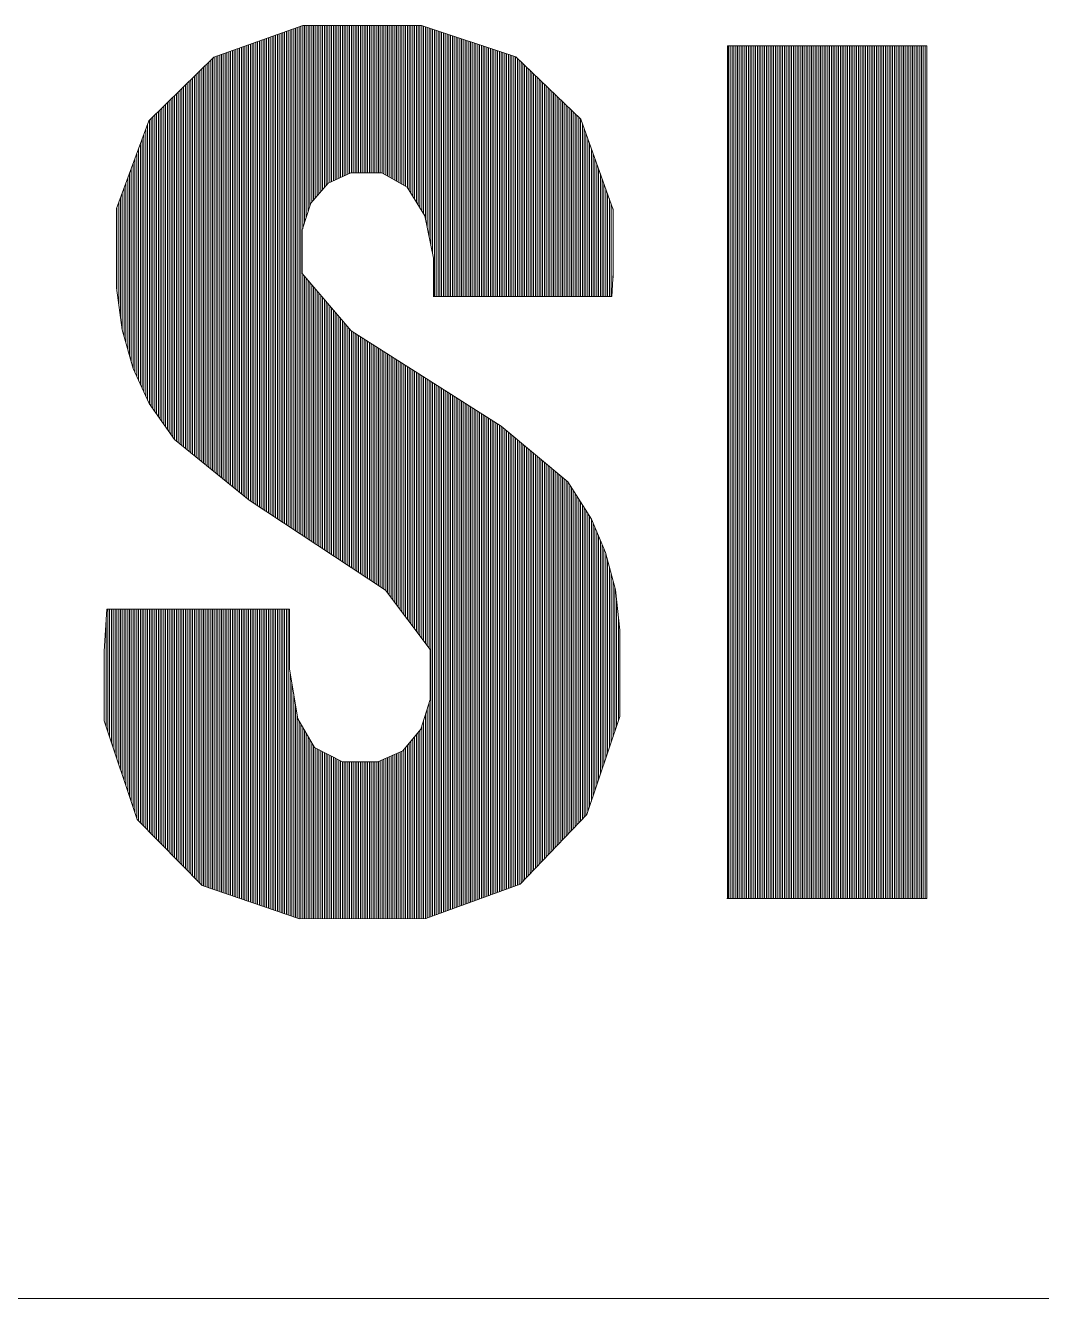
# Model space of a CAD drawing. Header units: millimetres. Extents: x 2 to 845, y 5 to 599.
# Drawn here: x 719.646 to 722.601, y 65.997 to 69.698 of the extents above; entities that cross this region are included whole.
import ezdxf

# ---------------------------------------------------------------- set-up
doc = ezdxf.new("R2010")
doc.units = ezdxf.units.MM
doc.linetypes.add('XKITLINE00', pattern=[0])
doc.layers.add('Outro tipo de objeto', color=7, linetype='Continuous', lineweight=0)

msp = doc.modelspace()

# ---------------------------------------------------------------- linework, layer by layer
at = {"layer": 'Outro tipo de objeto', "color": 7, "linetype": 'XKITLINE00', "lineweight": 0}
for p, q in [((720.4528, 69.6982), (720.1935, 69.6057)), ((720.4364, 68.2254), (720.4364, 69.6923)), ((720.4416, 68.2219), (720.4416, 69.6942)), ((720.4416, 69.6942), (720.4416, 69.6942)), ((720.4469, 68.2185), (720.4469, 69.6961)), ((720.4521, 69.1072), (720.4521, 69.6979)), ((720.7973, 69.6982), (720.4528, 69.6982)), ((720.4574, 69.1236), (720.4574, 69.6982)), ((720.4626, 69.14), (720.4626, 69.6982)), ((720.4678, 69.1563), (720.4678, 69.6982)), ((720.4678, 69.6982), (720.4678, 69.6982)), ((720.4731, 69.1727), (720.4731, 69.6982)), ((720.4783, 69.1846), (720.4783, 69.6982)), ((720.4836, 69.1907), (720.4836, 69.6982)), ((720.4888, 69.1968), (720.4888, 69.6982)), ((720.4941, 69.203), (720.4941, 69.6982)), ((720.4993, 69.2091), (720.4993, 69.6982)), ((720.4993, 69.6982), (720.4993, 69.6982)), ((720.5046, 69.2152), (720.5046, 69.6982)), ((720.5098, 69.2213), (720.5098, 69.6982)), ((720.5151, 69.2275), (720.5151, 69.6982)), ((720.5203, 69.2336), (720.5203, 69.6982)), ((720.5256, 69.2397), (720.5256, 69.6982)), ((720.5308, 69.2423), (720.5308, 69.6982)), ((720.5361, 69.2446), (720.5361, 69.6982)), ((720.5361, 69.6982), (720.5361, 69.6982)), ((720.5413, 69.2469), (720.5413, 69.6982)), ((720.5466, 69.2493), (720.5466, 69.6982)), ((720.5466, 69.6982), (720.5466, 69.6982)), ((720.5518, 69.2516), (720.5518, 69.6982)), ((720.557, 69.2539), (720.557, 69.6982)), ((720.5623, 69.2563), (720.5623, 69.6982)), ((720.5675, 69.2586), (720.5675, 69.6982)), ((720.5675, 69.6982), (720.5675, 69.6982)), ((720.5728, 69.2609), (720.5728, 69.6982)), ((720.578, 69.2632), (720.578, 69.6982)), ((720.5833, 69.2656), (720.5833, 69.6982)), ((720.5885, 69.2679), (720.5885, 69.6982)), ((720.5938, 69.2695), (720.5938, 69.6982)), ((720.5938, 69.6982), (720.5938, 69.6982)), ((720.599, 69.2695), (720.599, 69.6982)), ((720.6043, 69.2695), (720.6043, 69.6982)), ((720.6095, 69.2695), (720.6095, 69.6982)), ((720.6148, 69.2695), (720.6148, 69.6982)), ((720.62, 69.2695), (720.62, 69.6982)), ((720.6253, 69.2695), (720.6253, 69.6982)), ((720.6305, 69.2695), (720.6305, 69.6982)), ((720.6357, 69.2695), (720.6357, 69.6982)), ((720.6357, 69.6982), (720.6357, 69.6982)), ((720.641, 69.2695), (720.641, 69.6982)), ((720.6462, 69.2695), (720.6462, 69.6982)), ((720.6515, 69.2695), (720.6515, 69.6982)), ((720.6567, 69.2695), (720.6567, 69.6982)), ((720.6567, 69.6982), (720.6567, 69.6982)), ((720.662, 69.2695), (720.662, 69.6982)), ((720.6672, 69.2695), (720.6672, 69.6982)), ((720.6672, 69.6982), (720.6672, 69.6982)), ((720.6725, 69.2695), (720.6725, 69.6982)), ((720.6725, 69.6982), (720.6725, 69.6982)), ((720.6777, 69.2695), (720.6777, 69.6982)), ((720.683, 69.269), (720.683, 69.6982)), ((720.683, 69.6982), (720.683, 69.6982)), ((720.6882, 69.2661), (720.6882, 69.6982)), ((720.6935, 69.2631), (720.6935, 69.6982)), ((720.6987, 69.2602), (720.6987, 69.6982)), ((720.6987, 69.6982), (720.6987, 69.6982)), ((720.704, 69.2572), (720.704, 69.6982)), ((720.7092, 69.2543), (720.7092, 69.6982)), ((720.7145, 69.2513), (720.7145, 69.6982)), ((720.7197, 69.2484), (720.7197, 69.6982)), ((720.7249, 69.2454), (720.7249, 69.6982)), ((720.7302, 69.2425), (720.7302, 69.6982)), ((720.7354, 69.2395), (720.7354, 69.6982)), ((720.7407, 69.2365), (720.7407, 69.6982)), ((720.7459, 69.2336), (720.7459, 69.6982)), ((720.7459, 69.6982), (720.7459, 69.6982)), ((720.7512, 69.2306), (720.7512, 69.6982)), ((720.7564, 69.2276), (720.7564, 69.6982)), ((720.7617, 69.2189), (720.7617, 69.6982)), ((720.7617, 69.6982), (720.7617, 69.6982)), ((720.7669, 69.2103), (720.7669, 69.6982)), ((720.7722, 69.2017), (720.7722, 69.6982)), ((720.7774, 69.1931), (720.7774, 69.6982)), ((720.7827, 69.1844), (720.7827, 69.6982)), ((720.7879, 69.1758), (720.7879, 69.6982)), ((720.7879, 69.6982), (720.7879, 69.6982)), ((720.7932, 69.1672), (720.7932, 69.6982)), ((721.0715, 69.6073), (720.7973, 69.6982)), ((720.7984, 69.1586), (720.7984, 69.6978)), ((720.8037, 69.1499), (720.8037, 69.6961)), ((720.8089, 69.1355), (720.8089, 69.6944)), ((720.8141, 69.1102), (720.8141, 69.6926)), ((720.8194, 69.085), (720.8194, 69.6909)), ((720.3314, 68.2945), (720.3314, 69.6549)), ((720.3367, 68.291), (720.3367, 69.6568)), ((720.3419, 68.2876), (720.3419, 69.6586)), ((720.3472, 68.2841), (720.3472, 69.6605)), ((720.3472, 69.6605), (720.3472, 69.6605)), ((720.3524, 68.2807), (720.3524, 69.6624)), ((720.3577, 68.2772), (720.3577, 69.6643)), ((720.3629, 68.2738), (720.3629, 69.6661)), ((720.3682, 68.2703), (720.3682, 69.668)), ((720.3734, 68.2669), (720.3734, 69.6699)), ((720.3787, 68.2634), (720.3787, 69.6717)), ((720.3839, 68.2599), (720.3839, 69.6736)), ((720.3839, 69.6736), (720.3839, 69.6736)), ((720.3891, 68.2565), (720.3891, 69.6755)), ((720.3944, 69.6774), (720.3944, 69.6774)), ((720.3944, 68.253), (720.3944, 69.6774)), ((720.3996, 68.2496), (720.3996, 69.6792)), ((720.3996, 69.6792), (720.3996, 69.6792)), ((720.4049, 68.2461), (720.4049, 69.6811)), ((720.4101, 68.2427), (720.4101, 69.683)), ((720.4101, 69.683), (720.4101, 69.683)), ((720.4154, 68.2392), (720.4154, 69.6848)), ((720.4206, 68.2357), (720.4206, 69.6867)), ((720.4259, 69.6886), (720.4259, 69.6886)), ((720.4259, 68.2323), (720.4259, 69.6886)), ((720.4259, 69.6886), (720.4259, 69.6886)), ((720.4311, 68.2288), (720.4311, 69.6905)), ((720.8246, 69.0597), (720.8246, 69.6891)), ((720.8299, 69.0345), (720.8299, 69.6874)), ((720.8351, 68.9105), (720.8351, 69.6857)), ((720.8404, 68.9105), (720.8404, 69.6839)), ((720.8404, 69.6839), (720.8404, 69.6839)), ((720.8456, 68.9105), (720.8456, 69.6822)), ((720.8509, 68.9105), (720.8509, 69.6804)), ((720.8561, 68.9105), (720.8561, 69.6787)), ((720.8614, 68.9105), (720.8614, 69.677)), ((720.8666, 68.9105), (720.8666, 69.6752)), ((720.8719, 69.6735), (720.8719, 69.6735)), ((720.8719, 68.9105), (720.8719, 69.6735)), ((720.8771, 68.9105), (720.8771, 69.6717)), ((720.8824, 68.9105), (720.8824, 69.67)), ((720.8876, 68.9105), (720.8876, 69.6683)), ((720.8876, 69.6683), (720.8876, 69.6683)), ((720.8928, 69.6665), (720.8928, 69.6665)), ((720.8928, 68.9105), (720.8928, 69.6665)), ((720.8981, 68.9105), (720.8981, 69.6648)), ((720.9033, 68.9105), (720.9033, 69.663)), ((720.9086, 68.9105), (720.9086, 69.6613)), ((720.9138, 68.9105), (720.9138, 69.6596)), ((720.9191, 68.9105), (720.9191, 69.6578)), ((720.9243, 69.6561), (720.9243, 69.6561)), ((720.9243, 68.9105), (720.9243, 69.6561)), ((720.9296, 68.9105), (720.9296, 69.6543)), ((720.9296, 69.6543), (720.9296, 69.6543)), ((720.2265, 68.3745), (720.2265, 69.6175)), ((720.2317, 68.3702), (720.2317, 69.6193)), ((720.237, 68.3659), (720.237, 69.6212)), ((720.2422, 68.3616), (720.2422, 69.6231)), ((720.2475, 68.3574), (720.2475, 69.625)), ((720.2527, 68.3531), (720.2527, 69.6268)), ((720.258, 68.3488), (720.258, 69.6287)), ((720.258, 69.6287), (720.258, 69.6287)), ((720.2632, 68.3445), (720.2632, 69.6306)), ((720.2632, 69.6306), (720.2632, 69.6306)), ((720.2685, 69.6324), (720.2685, 69.6324)), ((720.2685, 68.3403), (720.2685, 69.6324)), ((720.2737, 68.336), (720.2737, 69.6343)), ((720.279, 68.3317), (720.279, 69.6362)), ((720.2842, 68.3275), (720.2842, 69.6381)), ((720.2895, 69.6399), (720.2895, 69.6399)), ((720.2895, 68.3232), (720.2895, 69.6399)), ((720.2947, 68.3189), (720.2947, 69.6418)), ((720.2999, 68.3152), (720.2999, 69.6437)), ((720.3052, 68.3118), (720.3052, 69.6455)), ((720.3104, 69.6474), (720.3104, 69.6474)), ((720.3104, 68.3083), (720.3104, 69.6474)), ((720.3157, 68.3049), (720.3157, 69.6493)), ((720.3209, 68.3014), (720.3209, 69.6512)), ((720.3262, 68.298), (720.3262, 69.653)), ((720.9348, 68.9105), (720.9348, 69.6526)), ((720.9348, 69.6526), (720.9348, 69.6526)), ((720.9401, 68.9105), (720.9401, 69.6509)), ((720.9401, 69.6509), (720.9401, 69.6509)), ((720.9453, 68.9105), (720.9453, 69.6491)), ((720.9506, 68.9105), (720.9506, 69.6474)), ((720.9558, 69.6456), (720.9558, 69.6456)), ((720.9558, 68.9105), (720.9558, 69.6456)), ((720.9611, 68.9105), (720.9611, 69.6439)), ((720.9611, 69.6439), (720.9611, 69.6439)), ((720.9663, 68.9105), (720.9663, 69.6422)), ((720.9663, 69.6422), (720.9663, 69.6422)), ((720.9716, 68.9105), (720.9716, 69.6404)), ((720.9716, 69.6404), (720.9716, 69.6404)), ((720.9768, 68.9105), (720.9768, 69.6387)), ((720.982, 68.9105), (720.982, 69.637)), ((720.9873, 68.9105), (720.9873, 69.6352)), ((720.9925, 68.9105), (720.9925, 69.6335)), ((720.9978, 68.9105), (720.9978, 69.6317)), ((720.9978, 69.6317), (720.9978, 69.6317)), ((721.003, 69.63), (721.003, 69.63)), ((721.003, 68.9105), (721.003, 69.63)), ((721.0083, 68.9105), (721.0083, 69.6283)), ((721.0135, 68.9105), (721.0135, 69.6265)), ((721.0135, 69.6265), (721.0135, 69.6265)), ((721.0188, 68.9105), (721.0188, 69.6248)), ((721.024, 68.9105), (721.024, 69.623)), ((721.024, 69.623), (721.024, 69.623)), ((721.0293, 68.9105), (721.0293, 69.6213)), ((721.0345, 68.9105), (721.0345, 69.6196)), ((721.0345, 69.6196), (721.0345, 69.6196)), ((721.0398, 68.9105), (721.0398, 69.6178)), ((721.0398, 69.6178), (721.0398, 69.6178)), ((721.6873, 67.1611), (721.6873, 69.6387)), ((721.6873, 69.6387), (722.2675, 69.6387)), ((721.6904, 67.1606), (721.6904, 69.6387)), ((721.6956, 67.1606), (721.6956, 69.6387)), ((721.7009, 67.1606), (721.7009, 69.6387)), ((721.7061, 67.1606), (721.7061, 69.6387)), ((721.7114, 67.1606), (721.7114, 69.6387)), ((721.7166, 67.1606), (721.7166, 69.6387)), ((721.7219, 67.1606), (721.7219, 69.6387)), ((721.7271, 67.1606), (721.7271, 69.6387)), ((721.7324, 67.1606), (721.7324, 69.6387)), ((721.7376, 67.1606), (721.7376, 69.6387)), ((721.7428, 67.1606), (721.7428, 69.6387)), ((721.7481, 67.1606), (721.7481, 69.6387)), ((721.7533, 67.1606), (721.7533, 69.6387)), ((721.7586, 67.1606), (721.7586, 69.6387)), ((721.7638, 67.1606), (721.7638, 69.6387)), ((721.7691, 67.1606), (721.7691, 69.6387)), ((721.7743, 67.1606), (721.7743, 69.6387)), ((721.7796, 67.1606), (721.7796, 69.6387)), ((721.7848, 67.1606), (721.7848, 69.6387)), ((721.7901, 67.1606), (721.7901, 69.6387)), ((721.7953, 67.1606), (721.7953, 69.6387)), ((721.8006, 67.1606), (721.8006, 69.6387)), ((721.8058, 67.1606), (721.8058, 69.6387)), ((721.8111, 67.1606), (721.8111, 69.6387)), ((721.8163, 67.1606), (721.8163, 69.6387)), ((721.8216, 67.1606), (721.8216, 69.6387)), ((721.8268, 67.1606), (721.8268, 69.6387)), ((721.832, 67.1606), (721.832, 69.6387)), ((721.8373, 67.1606), (721.8373, 69.6387)), ((721.8425, 67.1606), (721.8425, 69.6387)), ((721.8478, 67.1606), (721.8478, 69.6387)), ((721.853, 67.1606), (721.853, 69.6387)), ((721.8583, 67.1606), (721.8583, 69.6387)), ((721.8635, 67.1606), (721.8635, 69.6387)), ((721.8688, 67.1606), (721.8688, 69.6387)), ((721.874, 67.1606), (721.874, 69.6387)), ((721.8793, 67.1606), (721.8793, 69.6387)), ((721.8845, 67.1606), (721.8845, 69.6387)), ((721.8898, 67.1606), (721.8898, 69.6387)), ((721.895, 67.1606), (721.895, 69.6387)), ((721.9003, 67.1606), (721.9003, 69.6387)), ((721.9055, 67.1606), (721.9055, 69.6387)), ((721.9107, 67.1606), (721.9107, 69.6387)), ((721.916, 67.1606), (721.916, 69.6387)), ((721.9212, 67.1606), (721.9212, 69.6387)), ((721.9265, 67.1606), (721.9265, 69.6387)), ((721.9317, 67.1606), (721.9317, 69.6387)), ((721.937, 67.1606), (721.937, 69.6387)), ((721.9422, 67.1606), (721.9422, 69.6387)), ((721.9475, 67.1606), (721.9475, 69.6387)), ((721.9527, 67.1606), (721.9527, 69.6387)), ((721.958, 67.1606), (721.958, 69.6387)), ((721.9632, 67.1606), (721.9632, 69.6387)), ((721.9685, 67.1606), (721.9685, 69.6387)), ((721.9737, 67.1606), (721.9737, 69.6387)), ((721.979, 67.1606), (721.979, 69.6387)), ((721.9842, 67.1606), (721.9842, 69.6387)), ((721.9895, 67.1606), (721.9895, 69.6387)), ((721.9947, 67.1606), (721.9947, 69.6387)), ((721.9999, 67.1606), (721.9999, 69.6387)), ((722.0052, 67.1606), (722.0052, 69.6387)), ((722.0104, 67.1606), (722.0104, 69.6387)), ((722.0157, 67.1606), (722.0157, 69.6387)), ((722.0209, 67.1606), (722.0209, 69.6387)), ((722.0262, 67.1606), (722.0262, 69.6387)), ((722.0314, 67.1606), (722.0314, 69.6387)), ((722.0367, 67.1606), (722.0367, 69.6387)), ((722.0419, 67.1606), (722.0419, 69.6387)), ((722.0472, 67.1606), (722.0472, 69.6387)), ((722.0524, 67.1606), (722.0524, 69.6387)), ((722.0577, 67.1606), (722.0577, 69.6387)), ((722.0629, 67.1606), (722.0629, 69.6387)), ((722.0682, 67.1606), (722.0682, 69.6387)), ((722.0734, 67.1606), (722.0734, 69.6387)), ((722.0787, 67.1606), (722.0787, 69.6387)), ((722.0839, 67.1606), (722.0839, 69.6387)), ((722.0891, 67.1606), (722.0891, 69.6387)), ((722.0944, 67.1606), (722.0944, 69.6387)), ((722.0996, 67.1606), (722.0996, 69.6387)), ((722.1049, 67.1606), (722.1049, 69.6387)), ((722.1101, 67.1606), (722.1101, 69.6387)), ((722.1154, 67.1606), (722.1154, 69.6387)), ((722.1206, 67.1606), (722.1206, 69.6387)), ((722.1259, 67.1606), (722.1259, 69.6387)), ((722.1311, 67.1606), (722.1311, 69.6387)), ((722.1364, 67.1606), (722.1364, 69.6387)), ((722.1416, 67.1606), (722.1416, 69.6387)), ((722.1469, 67.1606), (722.1469, 69.6387)), ((722.1521, 67.1606), (722.1521, 69.6387)), ((722.1574, 67.1606), (722.1574, 69.6387)), ((722.1626, 67.1606), (722.1626, 69.6387)), ((722.1678, 67.1606), (722.1678, 69.6387)), ((722.1731, 67.1606), (722.1731, 69.6387)), ((722.1783, 67.1606), (722.1783, 69.6387)), ((722.1836, 67.1606), (722.1836, 69.6387)), ((722.1888, 67.1606), (722.1888, 69.6387)), ((722.1941, 67.1606), (722.1941, 69.6387)), ((722.1993, 67.1606), (722.1993, 69.6387)), ((722.2046, 67.1606), (722.2046, 69.6387)), ((722.2098, 67.1606), (722.2098, 69.6387)), ((722.2151, 67.1606), (722.2151, 69.6387)), ((722.2203, 67.1606), (722.2203, 69.6387)), ((722.2256, 67.1606), (722.2256, 69.6387)), ((722.2308, 67.1606), (722.2308, 69.6387)), ((722.2361, 67.1606), (722.2361, 69.6387)), ((722.2413, 67.1606), (722.2413, 69.6387)), ((722.2466, 67.1606), (722.2466, 69.6387)), ((722.2518, 67.1606), (722.2518, 69.6387)), ((722.257, 67.1606), (722.257, 69.6387)), ((722.2623, 67.1606), (722.2623, 69.6387)), ((722.2675, 69.6387), (722.2675, 67.1606)), ((720.1935, 69.6057), (720.005, 69.4207)), ((720.1688, 68.4215), (720.1688, 69.5814)), ((720.174, 68.4172), (720.174, 69.5866)), ((720.174, 69.5866), (720.174, 69.5866)), ((720.1793, 68.4129), (720.1793, 69.5918)), ((720.1793, 69.5918), (720.1793, 69.5918)), ((720.1845, 68.4087), (720.1845, 69.5969)), ((720.1898, 68.4044), (720.1898, 69.6021)), ((720.1898, 69.6021), (720.1898, 69.6021)), ((720.195, 68.4001), (720.195, 69.6062)), ((720.195, 69.6062), (720.195, 69.6062)), ((720.2003, 68.3958), (720.2003, 69.6081)), ((720.2055, 68.3916), (720.2055, 69.61)), ((720.2107, 68.3873), (720.2107, 69.6119)), ((720.216, 68.383), (720.216, 69.6137)), ((720.2212, 68.3787), (720.2212, 69.6156)), ((721.045, 68.9105), (721.045, 69.6161)), ((721.0503, 68.9105), (721.0503, 69.6143)), ((721.0503, 69.6143), (721.0503, 69.6143)), ((721.0555, 68.9105), (721.0555, 69.6126)), ((721.0555, 69.6126), (721.0555, 69.6126)), ((721.0607, 68.9105), (721.0607, 69.6109)), ((721.066, 68.9105), (721.066, 69.6091)), ((721.0712, 69.6074), (721.0712, 69.6074)), ((721.0712, 68.9105), (721.0712, 69.6074)), ((721.0712, 69.6074), (721.0712, 69.6074)), ((721.2606, 69.4257), (721.0715, 69.6073)), ((721.0765, 68.9105), (721.0765, 69.6025)), ((721.0765, 69.6025), (721.0765, 69.6025)), ((721.0817, 68.9105), (721.0817, 69.5975)), ((721.087, 68.9105), (721.087, 69.5924)), ((721.087, 69.5924), (721.087, 69.5924)), ((721.0922, 68.9105), (721.0922, 69.5874)), ((721.0975, 68.9105), (721.0975, 69.5824)), ((720.132, 68.4514), (720.132, 69.5454)), ((720.1373, 68.4471), (720.1373, 69.5505)), ((720.1373, 69.5505), (720.1373, 69.5505)), ((720.1425, 68.4428), (720.1425, 69.5557)), ((720.1478, 68.4386), (720.1478, 69.5608)), ((720.153, 68.4343), (720.153, 69.566)), ((720.1583, 68.43), (720.1583, 69.5711)), ((720.1583, 69.5711), (720.1583, 69.5711)), ((720.1635, 68.4257), (720.1635, 69.5763)), ((720.1635, 69.5763), (720.1635, 69.5763)), ((721.1027, 68.9105), (721.1027, 69.5773)), ((721.1027, 69.5773), (721.1027, 69.5773)), ((721.108, 68.9105), (721.108, 69.5723)), ((721.1132, 68.9105), (721.1132, 69.5672)), ((721.1185, 68.9105), (721.1185, 69.5622)), ((721.1185, 69.5622), (721.1185, 69.5622)), ((721.1237, 68.9105), (721.1237, 69.5572)), ((721.129, 68.9105), (721.129, 69.5521)), ((721.129, 69.5521), (721.129, 69.5521)), ((721.1342, 68.9105), (721.1342, 69.5471)), ((720.0953, 68.4813), (720.0953, 69.5093)), ((720.1006, 68.477), (720.1006, 69.5145)), ((720.1058, 68.4728), (720.1058, 69.5196)), ((720.1058, 69.5196), (720.1058, 69.5196)), ((720.1111, 68.4685), (720.1111, 69.5248)), ((720.1163, 68.4642), (720.1163, 69.5299)), ((720.1163, 69.5299), (720.1163, 69.5299)), ((720.1216, 68.4599), (720.1216, 69.5351)), ((720.1268, 68.4557), (720.1268, 69.5402)), ((720.1268, 69.5402), (720.1268, 69.5402)), ((721.1395, 68.9105), (721.1395, 69.5421)), ((721.1447, 68.9105), (721.1447, 69.537)), ((721.1499, 68.9105), (721.1499, 69.532)), ((721.1499, 69.532), (721.1499, 69.532)), ((721.1552, 68.9105), (721.1552, 69.527)), ((721.1552, 69.527), (721.1552, 69.527)), ((721.1604, 68.9105), (721.1604, 69.5219)), ((721.1604, 69.5219), (721.1604, 69.5219)), ((721.1657, 69.5169), (721.1657, 69.5169)), ((721.1657, 68.9105), (721.1657, 69.5169)), ((721.1709, 68.9105), (721.1709, 69.5119)), ((721.1709, 69.5119), (721.1709, 69.5119)), ((721.1762, 69.5068), (721.1762, 69.5068)), ((721.1762, 68.9105), (721.1762, 69.5068)), ((720.0586, 69.4733), (720.0586, 69.4733)), ((720.0586, 68.5239), (720.0586, 69.4733)), ((720.0586, 69.4733), (720.0586, 69.4733)), ((720.0638, 68.5164), (720.0638, 69.4784)), ((720.0638, 69.4784), (720.0638, 69.4784)), ((720.0691, 68.5089), (720.0691, 69.4836)), ((720.0743, 68.5014), (720.0743, 69.4887)), ((720.0743, 69.4887), (720.0743, 69.4887)), ((720.0796, 68.4941), (720.0796, 69.4939)), ((720.0848, 68.4898), (720.0848, 69.499)), ((720.0848, 69.499), (720.0848, 69.499)), ((720.0901, 68.4856), (720.0901, 69.5042)), ((721.1814, 68.9105), (721.1814, 69.5018)), ((721.1867, 68.9105), (721.1867, 69.4967)), ((721.1919, 68.9105), (721.1919, 69.4917)), ((721.1972, 68.9105), (721.1972, 69.4867)), ((721.2024, 69.4816), (721.2024, 69.4816)), ((721.2024, 68.9105), (721.2024, 69.4816)), ((721.2077, 68.9105), (721.2077, 69.4766)), ((721.2077, 69.4766), (721.2077, 69.4766)), ((721.2129, 68.9105), (721.2129, 69.4716)), ((721.2129, 69.4716), (721.2129, 69.4716)), ((720.0166, 68.5839), (720.0166, 69.432)), ((720.0166, 69.432), (720.0166, 69.432)), ((720.0219, 68.5764), (720.0219, 69.4372)), ((720.0219, 69.4372), (720.0219, 69.4372)), ((720.0271, 68.5689), (720.0271, 69.4424)), ((720.0324, 68.5614), (720.0324, 69.4475)), ((720.0324, 69.4475), (720.0324, 69.4475)), ((720.0376, 68.5539), (720.0376, 69.4527)), ((720.0428, 68.5464), (720.0428, 69.4578)), ((720.0481, 68.5389), (720.0481, 69.463)), ((720.0533, 68.5314), (720.0533, 69.4681)), ((721.2182, 68.9105), (721.2182, 69.4665)), ((721.2234, 68.9105), (721.2234, 69.4615)), ((721.2287, 68.9105), (721.2287, 69.4565)), ((721.2339, 69.4514), (721.2339, 69.4514)), ((721.2339, 68.9105), (721.2339, 69.4514)), ((721.2391, 68.9105), (721.2391, 69.4464)), ((721.2391, 69.4464), (721.2391, 69.4464)), ((721.2444, 68.9105), (721.2444, 69.4414)), ((721.2496, 68.9105), (721.2496, 69.4363)), ((721.2496, 69.4363), (721.2496, 69.4363)), ((720.005, 69.4207), (719.9108, 69.1657)), ((719.9956, 68.6214), (719.9956, 69.3952)), ((720.0009, 68.61), (720.0009, 69.4094)), ((720.0061, 68.5989), (720.0061, 69.4217)), ((720.0061, 69.4217), (720.0061, 69.4217)), ((720.0114, 69.4269), (720.0114, 69.4269)), ((720.0114, 68.5914), (720.0114, 69.4269)), ((721.2549, 68.9105), (721.2549, 69.4313)), ((721.2549, 69.4313), (721.2549, 69.4313)), ((721.2601, 68.9105), (721.2601, 69.4262)), ((721.3554, 69.1625), (721.2606, 69.4257)), ((721.2654, 68.9105), (721.2654, 69.4126)), ((721.2654, 69.4126), (721.2654, 69.4126)), ((721.2706, 68.9105), (721.2706, 69.398)), ((719.9851, 68.6442), (719.9851, 69.3668)), ((719.9851, 69.3668), (719.9851, 69.3668)), ((719.9904, 68.6328), (719.9904, 69.381)), ((721.2759, 68.9105), (721.2759, 69.3835)), ((721.2811, 68.9105), (721.2811, 69.3689)), ((721.2811, 69.3689), (721.2811, 69.3689)), ((719.9694, 68.6784), (719.9694, 69.3242)), ((719.9746, 69.3384), (719.9746, 69.3384)), ((719.9746, 68.667), (719.9746, 69.3384)), ((719.9799, 68.6556), (719.9799, 69.3526)), ((721.2864, 68.9105), (721.2864, 69.3543)), ((721.2864, 69.3543), (721.2864, 69.3543)), ((721.2916, 68.9105), (721.2916, 69.3398)), ((721.2969, 68.9105), (721.2969, 69.3252)), ((719.9589, 68.7014), (719.9589, 69.2958)), ((719.9641, 68.6898), (719.9641, 69.31)), ((721.3021, 68.9105), (721.3021, 69.3106)), ((721.3074, 68.9105), (721.3074, 69.2961)), ((719.9432, 68.7567), (719.9432, 69.2532)), ((719.9484, 68.7383), (719.9484, 69.2674)), ((719.9537, 68.7198), (719.9537, 69.2816)), ((720.5259, 69.2401), (720.5921, 69.2695)), ((720.5921, 69.2695), (720.6822, 69.2695)), ((720.6822, 69.2695), (720.7563, 69.2277)), ((721.3126, 68.9105), (721.3126, 69.2815)), ((721.3126, 69.2815), (721.3126, 69.2815)), ((721.3178, 68.9105), (721.3178, 69.2669)), ((721.3231, 68.9105), (721.3231, 69.2523)), ((719.9274, 68.8119), (719.9274, 69.2106)), ((719.9327, 68.7935), (719.9327, 69.2248)), ((719.9379, 68.7751), (719.9379, 69.239)), ((719.9379, 69.239), (719.9379, 69.239)), ((720.4761, 69.1819), (720.5259, 69.2401)), ((720.7563, 69.2277), (720.807, 69.1444)), ((721.3283, 68.9105), (721.3283, 69.2378)), ((721.3283, 69.2378), (721.3283, 69.2378)), ((721.3336, 68.9105), (721.3336, 69.2232)), ((719.9169, 68.8896), (719.9169, 69.1822)), ((719.9222, 68.8499), (719.9222, 69.1964)), ((720.451, 69.1038), (720.4761, 69.1819)), ((721.3388, 68.9105), (721.3388, 69.2086)), ((721.3388, 69.2086), (721.3388, 69.2086)), ((721.3441, 68.9105), (721.3441, 69.1941)), ((721.3493, 68.9105), (721.3493, 69.1795)), ((719.9108, 69.1657), (719.9108, 68.9358)), ((719.9117, 68.9294), (719.9117, 69.168)), ((720.807, 69.1444), (720.8325, 69.0218)), ((721.3546, 68.9647), (721.3546, 69.1649)), ((721.3546, 69.1649), (721.3546, 69.1649)), ((721.3554, 68.9795), (721.3554, 69.1625)), ((720.451, 68.9772), (720.451, 69.1038)), ((720.8325, 69.0218), (720.8325, 68.9106)), ((720.5931, 68.8102), (720.451, 68.9772)), ((720.4521, 68.215), (720.4521, 68.9759)), ((720.4521, 68.9759), (720.4521, 68.9759)), ((720.4574, 68.2116), (720.4574, 68.9698)), ((720.4626, 68.2081), (720.4626, 68.9636)), ((720.4626, 68.9636), (720.4626, 68.9636)), ((720.4678, 68.2046), (720.4678, 68.9574)), ((720.4731, 68.2012), (720.4731, 68.9513)), ((721.3514, 68.9105), (721.3554, 68.9795)), ((719.9108, 68.9358), (719.927, 68.8134)), ((720.4783, 68.1977), (720.4783, 68.9451)), ((720.4836, 68.1943), (720.4836, 68.9389)), ((720.4888, 68.1908), (720.4888, 68.9328)), ((720.4941, 68.1874), (720.4941, 68.9266)), ((720.4993, 68.1839), (720.4993, 68.9204)), ((720.5046, 68.1804), (720.5046, 68.9143)), ((720.5098, 68.177), (720.5098, 68.9081)), ((720.5151, 68.1735), (720.5151, 68.9019)), ((720.5203, 68.1701), (720.5203, 68.8958)), ((720.5256, 68.1666), (720.5256, 68.8896)), ((720.5308, 68.1632), (720.5308, 68.8834)), ((720.5361, 68.1597), (720.5361, 68.8773)), ((720.8316, 68.9105), (721.3514, 68.9105)), ((720.5413, 68.1562), (720.5413, 68.8711)), ((720.5466, 68.1528), (720.5466, 68.8649)), ((720.5518, 68.1493), (720.5518, 68.8588)), ((720.557, 68.1459), (720.557, 68.8526)), ((720.5623, 68.1424), (720.5623, 68.8464)), ((720.5675, 68.139), (720.5675, 68.8403)), ((719.927, 68.8134), (719.9591, 68.7009)), ((720.5728, 68.1355), (720.5728, 68.8341)), ((720.578, 68.1321), (720.578, 68.8279)), ((720.5833, 68.1286), (720.5833, 68.8218)), ((720.5885, 68.1251), (720.5885, 68.8156)), ((721.0291, 68.5336), (720.5931, 68.8102)), ((720.5938, 68.1217), (720.5938, 68.8098)), ((720.599, 68.1182), (720.599, 68.8065)), ((720.6043, 68.1148), (720.6043, 68.8031)), ((720.6043, 68.8031), (720.6043, 68.8031)), ((720.6095, 68.1113), (720.6095, 68.7998)), ((720.6148, 68.1079), (720.6148, 68.7965)), ((720.62, 68.1044), (720.62, 68.7931)), ((720.62, 68.7931), (720.62, 68.7931)), ((720.6253, 68.1009), (720.6253, 68.7898)), ((720.6253, 68.7898), (720.6253, 68.7898)), ((720.6305, 68.0975), (720.6305, 68.7865)), ((720.6305, 68.7865), (720.6305, 68.7865)), ((720.6357, 68.094), (720.6357, 68.7832)), ((720.641, 68.0906), (720.641, 68.7798)), ((720.6462, 68.0871), (720.6462, 68.7765)), ((720.6515, 68.0837), (720.6515, 68.7732)), ((720.6567, 68.0802), (720.6567, 68.7698)), ((720.662, 68.0768), (720.662, 68.7665)), ((720.6672, 68.0733), (720.6672, 68.7632)), ((720.6672, 68.7632), (720.6672, 68.7632)), ((720.6725, 68.0698), (720.6725, 68.7599)), ((720.6777, 68.0664), (720.6777, 68.7565)), ((720.683, 68.0629), (720.683, 68.7532)), ((720.6882, 68.0595), (720.6882, 68.7499)), ((720.6935, 68.0554), (720.6935, 68.7465)), ((720.6987, 68.0484), (720.6987, 68.7432)), ((720.704, 68.0415), (720.704, 68.7399)), ((720.7092, 68.0345), (720.7092, 68.7366)), ((720.7145, 68.0275), (720.7145, 68.7332)), ((720.7197, 68.0205), (720.7197, 68.7299)), ((719.9591, 68.7009), (720.0058, 68.5993)), ((720.7249, 68.0136), (720.7249, 68.7266)), ((720.7302, 68.0066), (720.7302, 68.7232)), ((720.7354, 67.9996), (720.7354, 68.7199)), ((720.7407, 67.9926), (720.7407, 68.7166)), ((720.7459, 67.9857), (720.7459, 68.7133)), ((720.7512, 67.9787), (720.7512, 68.7099)), ((720.7564, 67.9717), (720.7564, 68.7066)), ((720.7617, 67.9647), (720.7617, 68.7033)), ((720.7669, 67.9578), (720.7669, 68.6999)), ((720.7722, 67.9508), (720.7722, 68.6966)), ((720.7774, 67.9438), (720.7774, 68.6933)), ((720.7827, 67.9368), (720.7827, 68.69)), ((720.7879, 67.9299), (720.7879, 68.6866)), ((720.7932, 67.9229), (720.7932, 68.6833)), ((720.7984, 67.9159), (720.7984, 68.68)), ((720.8037, 67.909), (720.8037, 68.6766)), ((720.8089, 67.902), (720.8089, 68.6733)), ((720.8141, 67.895), (720.8141, 68.67)), ((720.8194, 67.888), (720.8194, 68.6667)), ((720.8246, 67.1068), (720.8246, 68.6633)), ((720.8299, 67.1087), (720.8299, 68.66)), ((720.8351, 67.1106), (720.8351, 68.6567)), ((720.8404, 67.1126), (720.8404, 68.6533)), ((720.8456, 67.1145), (720.8456, 68.65)), ((720.8509, 67.1164), (720.8509, 68.6467)), ((720.8561, 67.1183), (720.8561, 68.6434)), ((720.8614, 67.1202), (720.8614, 68.64)), ((720.8666, 67.1221), (720.8666, 68.6367)), ((720.8719, 67.124), (720.8719, 68.6334)), ((720.8771, 67.126), (720.8771, 68.63)), ((720.8824, 67.1279), (720.8824, 68.6267)), ((720.8876, 67.1298), (720.8876, 68.6234)), ((720.8928, 67.1317), (720.8928, 68.62)), ((720.0058, 68.5993), (720.0793, 68.4944)), ((720.8981, 67.1336), (720.8981, 68.6167)), ((720.9033, 67.1355), (720.9033, 68.6134)), ((720.9086, 67.1375), (720.9086, 68.6101)), ((720.9138, 67.1394), (720.9138, 68.6067)), ((720.9191, 67.1413), (720.9191, 68.6034)), ((720.9243, 67.1432), (720.9243, 68.6001)), ((720.9296, 67.1451), (720.9296, 68.5967)), ((720.9348, 67.147), (720.9348, 68.5934)), ((720.9401, 67.1489), (720.9401, 68.5901)), ((720.9453, 67.1509), (720.9453, 68.5868)), ((720.9506, 67.1528), (720.9506, 68.5834)), ((720.9558, 67.1547), (720.9558, 68.5801)), ((720.9611, 67.1566), (720.9611, 68.5768)), ((720.9663, 67.1585), (720.9663, 68.5734)), ((720.9716, 67.1604), (720.9716, 68.5701)), ((720.9768, 67.1624), (720.9768, 68.5668)), ((720.982, 67.1643), (720.982, 68.5635)), ((720.9873, 67.1662), (720.9873, 68.5601)), ((720.9925, 67.1681), (720.9925, 68.5568)), ((720.9978, 67.17), (720.9978, 68.5535)), ((721.003, 67.1719), (721.003, 68.5501)), ((721.0083, 67.1738), (721.0083, 68.5468)), ((721.0135, 67.1758), (721.0135, 68.5435)), ((721.0188, 67.1777), (721.0188, 68.5402)), ((721.024, 67.1796), (721.024, 68.5368)), ((721.2234, 68.371), (721.0291, 68.5336)), ((721.0293, 67.1815), (721.0293, 68.5335)), ((721.0345, 67.1834), (721.0345, 68.5291)), ((721.0398, 67.1853), (721.0398, 68.5247)), ((721.045, 67.1872), (721.045, 68.5203)), ((721.0503, 67.1892), (721.0503, 68.5159)), ((721.0555, 67.1911), (721.0555, 68.5115)), ((721.0607, 67.193), (721.0607, 68.5071)), ((720.0793, 68.4944), (720.296, 68.3178)), ((721.066, 67.1949), (721.066, 68.5027)), ((721.0712, 67.1968), (721.0712, 68.4983)), ((721.0765, 67.1987), (721.0765, 68.494)), ((721.0817, 67.2007), (721.0817, 68.4896)), ((721.087, 67.204), (721.087, 68.4852)), ((721.0922, 67.2095), (721.0922, 68.4808)), ((721.0975, 67.2149), (721.0975, 68.4764)), ((721.1027, 67.2204), (721.1027, 68.472)), ((721.108, 67.2259), (721.108, 68.4676)), ((721.1132, 67.2314), (721.1132, 68.4632)), ((721.1185, 67.2369), (721.1185, 68.4588)), ((721.1237, 67.2424), (721.1237, 68.4545)), ((721.129, 67.2478), (721.129, 68.4501)), ((721.1342, 67.2533), (721.1342, 68.4457)), ((721.1395, 67.2588), (721.1395, 68.4413)), ((721.1447, 67.2643), (721.1447, 68.4369)), ((721.1499, 67.2698), (721.1499, 68.4325)), ((721.1552, 67.2752), (721.1552, 68.4281)), ((721.1604, 67.2807), (721.1604, 68.4237)), ((721.1657, 67.2862), (721.1657, 68.4193)), ((721.1709, 67.2917), (721.1709, 68.415)), ((721.1762, 67.2972), (721.1762, 68.4106)), ((721.1814, 67.3026), (721.1814, 68.4062)), ((721.1867, 67.3081), (721.1867, 68.4018)), ((721.1919, 67.3136), (721.1919, 68.3974)), ((721.1972, 67.3191), (721.1972, 68.393)), ((721.2024, 67.3246), (721.2024, 68.3886)), ((721.2077, 67.33), (721.2077, 68.3842)), ((721.2129, 67.3355), (721.2129, 68.3798)), ((721.2182, 67.341), (721.2182, 68.3755)), ((721.2234, 67.3465), (721.2234, 68.3711)), ((721.2918, 68.2631), (721.2234, 68.371)), ((721.2287, 67.352), (721.2287, 68.3628)), ((721.2339, 67.3575), (721.2339, 68.3545)), ((721.2391, 67.3629), (721.2391, 68.3462)), ((721.2444, 67.3684), (721.2444, 68.338)), ((721.2496, 67.3739), (721.2496, 68.3297)), ((721.2549, 67.3794), (721.2549, 68.3214)), ((720.296, 68.3178), (720.6925, 68.0566)), ((721.2601, 67.3849), (721.2601, 68.3131)), ((721.2654, 67.3903), (721.2654, 68.3048)), ((721.2706, 67.3958), (721.2706, 68.2965)), ((721.2759, 67.4013), (721.2759, 68.2883)), ((721.2811, 67.4119), (721.2811, 68.28)), ((721.2864, 67.4275), (721.2864, 68.2717)), ((721.2916, 67.4431), (721.2916, 68.2634)), ((721.3328, 68.1659), (721.2918, 68.2631)), ((721.2969, 67.4587), (721.2969, 68.2511)), ((721.3021, 67.4744), (721.3021, 68.2387)), ((721.3074, 67.49), (721.3074, 68.2262)), ((721.3126, 67.5056), (721.3126, 68.2137)), ((721.3178, 67.5212), (721.3178, 68.2013)), ((721.3231, 67.5368), (721.3231, 68.1888)), ((721.3283, 67.5524), (721.3283, 68.1764)), ((721.3615, 68.0571), (721.3328, 68.1659)), ((721.3336, 67.5681), (721.3336, 68.1627)), ((721.3388, 67.5837), (721.3388, 68.1429)), ((721.3441, 67.5993), (721.3441, 68.123)), ((721.3493, 67.6149), (721.3493, 68.1031)), ((721.3546, 67.6305), (721.3546, 68.0833)), ((721.3598, 67.6461), (721.3598, 68.0634)), ((720.6925, 68.0566), (720.8226, 67.8838)), ((721.3743, 67.9406), (721.3615, 68.0571)), ((719.8824, 68.0008), (719.8749, 67.8796)), ((720.4138, 68.0008), (719.8824, 68.0008)), ((719.8854, 67.6455), (719.8854, 68.0008)), ((719.8907, 67.6298), (719.8907, 68.0008)), ((719.8959, 67.6141), (719.8959, 68.0008)), ((719.9012, 67.5984), (719.9012, 68.0008)), ((719.9064, 67.5827), (719.9064, 68.0008)), ((719.9117, 67.567), (719.9117, 68.0008)), ((719.9169, 67.5512), (719.9169, 68.0008)), ((719.9222, 67.5355), (719.9222, 68.0008)), ((719.9274, 67.5198), (719.9274, 68.0008)), ((719.9327, 67.5041), (719.9327, 68.0008)), ((719.9379, 67.4884), (719.9379, 68.0008)), ((719.9432, 67.4727), (719.9432, 68.0008)), ((719.9484, 67.457), (719.9484, 68.0008)), ((719.9537, 67.4413), (719.9537, 68.0008)), ((719.9589, 67.4255), (719.9589, 68.0008)), ((719.9641, 67.4098), (719.9641, 68.0008)), ((719.9694, 67.3941), (719.9694, 68.0008)), ((719.9746, 67.3861), (719.9746, 68.0008)), ((719.9799, 67.3808), (719.9799, 68.0008)), ((719.9851, 67.3754), (719.9851, 68.0008)), ((719.9904, 67.3701), (719.9904, 68.0008)), ((719.9956, 67.3647), (719.9956, 68.0008)), ((720.0009, 67.3594), (720.0009, 68.0008)), ((720.0061, 67.3541), (720.0061, 68.0008)), ((720.0114, 67.3487), (720.0114, 68.0008)), ((720.0166, 67.3434), (720.0166, 68.0008)), ((720.0219, 67.338), (720.0219, 68.0008)), ((720.0271, 67.3327), (720.0271, 68.0008)), ((720.0324, 67.3273), (720.0324, 68.0008)), ((720.0376, 67.322), (720.0376, 68.0008)), ((720.0428, 67.3166), (720.0428, 68.0008)), ((720.0481, 67.3113), (720.0481, 68.0008)), ((720.0533, 67.306), (720.0533, 68.0008)), ((720.0586, 67.3006), (720.0586, 68.0008)), ((720.0638, 67.2953), (720.0638, 68.0008)), ((720.0691, 67.2899), (720.0691, 68.0008)), ((720.0743, 67.2846), (720.0743, 68.0008)), ((720.0796, 67.2792), (720.0796, 68.0008)), ((720.0848, 67.2739), (720.0848, 68.0008)), ((720.0901, 67.2685), (720.0901, 68.0008)), ((720.0953, 67.2632), (720.0953, 68.0008)), ((720.1006, 67.2578), (720.1006, 68.0008)), ((720.1058, 67.2525), (720.1058, 68.0008)), ((720.1111, 67.2472), (720.1111, 68.0008)), ((720.1163, 67.2418), (720.1163, 68.0008)), ((720.1216, 67.2365), (720.1216, 68.0008)), ((720.1268, 67.2311), (720.1268, 68.0008)), ((720.132, 67.2258), (720.132, 68.0008)), ((720.1373, 67.2204), (720.1373, 68.0008)), ((720.1425, 67.2151), (720.1425, 68.0008)), ((720.1478, 67.2097), (720.1478, 68.0008)), ((720.153, 67.2044), (720.153, 68.0008)), ((720.1583, 67.1991), (720.1583, 68.0008)), ((720.1635, 67.1965), (720.1635, 68.0008)), ((720.1688, 67.1947), (720.1688, 68.0008)), ((720.174, 67.1929), (720.174, 68.0008)), ((720.1793, 67.1911), (720.1793, 68.0008)), ((720.1845, 67.1893), (720.1845, 68.0008)), ((720.1898, 67.1875), (720.1898, 68.0008)), ((720.195, 67.1857), (720.195, 68.0008)), ((720.2003, 67.1839), (720.2003, 68.0008)), ((720.2055, 67.1822), (720.2055, 68.0008)), ((720.2107, 67.1804), (720.2107, 68.0008)), ((720.216, 67.1786), (720.216, 68.0008)), ((720.2212, 67.1768), (720.2212, 68.0008)), ((720.2265, 67.175), (720.2265, 68.0008)), ((720.2317, 67.1732), (720.2317, 68.0008)), ((720.237, 67.1714), (720.237, 68.0008)), ((720.2422, 67.1696), (720.2422, 68.0008)), ((720.2475, 67.1678), (720.2475, 68.0008)), ((720.2527, 67.166), (720.2527, 68.0008)), ((720.258, 67.1643), (720.258, 68.0008)), ((720.2632, 67.1625), (720.2632, 68.0008)), ((720.2685, 67.1607), (720.2685, 68.0008)), ((720.2737, 67.1589), (720.2737, 68.0008)), ((720.279, 67.1571), (720.279, 68.0008)), ((720.2842, 67.1553), (720.2842, 68.0008)), ((720.2895, 67.1535), (720.2895, 68.0008)), ((720.2947, 67.1517), (720.2947, 68.0008)), ((720.2999, 67.1499), (720.2999, 68.0008)), ((720.3052, 67.1481), (720.3052, 68.0008)), ((720.3104, 67.1463), (720.3104, 68.0008)), ((720.3157, 67.1446), (720.3157, 68.0008)), ((720.3209, 67.1428), (720.3209, 68.0008)), ((720.3262, 67.141), (720.3262, 68.0008)), ((720.3314, 67.1392), (720.3314, 68.0008)), ((720.3367, 67.1374), (720.3367, 68.0008)), ((720.3419, 67.1356), (720.3419, 68.0008)), ((720.3472, 67.1338), (720.3472, 68.0008)), ((720.3524, 67.132), (720.3524, 68.0008)), ((720.3577, 67.1302), (720.3577, 68.0008)), ((720.3629, 67.1284), (720.3629, 68.0008)), ((720.3682, 67.1266), (720.3682, 68.0008)), ((720.3734, 67.1249), (720.3734, 68.0008)), ((720.3787, 67.1231), (720.3787, 68.0008)), ((720.3839, 67.1213), (720.3839, 68.0008)), ((720.3891, 67.1195), (720.3891, 68.0008)), ((720.3944, 67.1177), (720.3944, 68.0008)), ((720.3996, 67.1159), (720.3996, 68.0008)), ((720.4049, 67.1141), (720.4049, 68.0008)), ((720.4101, 67.1123), (720.4101, 68.0008)), ((720.4138, 67.8267), (720.4138, 68.0008)), ((721.3651, 67.6618), (721.3651, 68.0246)), ((721.3651, 68.0246), (721.3651, 68.0246)), ((719.8802, 67.6612), (719.8802, 67.9648)), ((721.3703, 67.6774), (721.3703, 67.977)), ((721.3743, 67.6893), (721.3743, 67.9406)), ((719.8749, 67.8796), (719.8749, 67.6771)), ((720.8226, 67.8838), (720.8226, 67.7391)), ((720.4379, 67.6828), (720.4138, 67.8267)), ((720.4154, 67.1105), (720.4154, 67.8172)), ((720.4206, 67.1087), (720.4206, 67.7859)), ((720.4259, 67.107), (720.4259, 67.7547)), ((720.8226, 67.7391), (720.7961, 67.6528)), ((720.4311, 67.1052), (720.4311, 67.7235)), ((720.4364, 67.1034), (720.4364, 67.6922)), ((720.8089, 67.1015), (720.8089, 67.6946)), ((720.8141, 67.103), (720.8141, 67.7117)), ((720.8194, 67.1049), (720.8194, 67.7288)), ((719.8749, 67.6771), (719.9707, 67.3901)), ((720.4862, 67.5992), (720.4379, 67.6828)), ((720.4416, 67.1016), (720.4416, 67.6765)), ((720.4469, 67.1012), (720.4469, 67.6674)), ((720.4521, 67.1012), (720.4521, 67.6583)), ((720.7984, 67.1015), (720.7984, 67.6604)), ((720.8037, 67.1015), (720.8037, 67.6775)), ((721.2785, 67.404), (721.3743, 67.6893)), ((720.4574, 67.1012), (720.4574, 67.6492)), ((720.4626, 67.1012), (720.4626, 67.6401)), ((720.4678, 67.1012), (720.4678, 67.631)), ((720.4731, 67.1012), (720.4731, 67.622)), ((720.7961, 67.6528), (720.7429, 67.5892)), ((720.7722, 67.1015), (720.7722, 67.6242)), ((720.7774, 67.1015), (720.7774, 67.6305)), ((720.7827, 67.1015), (720.7827, 67.6368)), ((720.7879, 67.1015), (720.7879, 67.643)), ((720.7932, 67.1015), (720.7932, 67.6493)), ((720.4783, 67.1012), (720.4783, 67.6129)), ((720.4836, 67.1012), (720.4836, 67.6038)), ((720.5674, 67.5574), (720.4862, 67.5992)), ((720.4888, 67.1012), (720.4888, 67.5979)), ((720.4941, 67.1012), (720.4941, 67.5952)), ((720.4993, 67.1012), (720.4993, 67.5925)), ((720.5046, 67.1012), (720.5046, 67.5898)), ((720.5098, 67.1012), (720.5098, 67.5871)), ((720.5151, 67.1012), (720.5151, 67.5844)), ((720.5203, 67.1013), (720.5203, 67.5817)), ((720.7429, 67.5892), (720.6706, 67.5574)), ((720.7249, 67.1015), (720.7249, 67.5813)), ((720.7302, 67.1015), (720.7302, 67.5836)), ((720.7354, 67.1015), (720.7354, 67.5859)), ((720.7407, 67.1015), (720.7407, 67.5882)), ((720.7459, 67.1015), (720.7459, 67.5928)), ((720.7512, 67.1015), (720.7512, 67.5991)), ((720.7564, 67.1015), (720.7564, 67.6054)), ((720.7617, 67.1015), (720.7617, 67.6116)), ((720.7669, 67.1015), (720.7669, 67.6179)), ((720.5256, 67.1013), (720.5256, 67.579)), ((720.5308, 67.1013), (720.5308, 67.5763)), ((720.5361, 67.1013), (720.5361, 67.5736)), ((720.5413, 67.1013), (720.5413, 67.5709)), ((720.5466, 67.1013), (720.5466, 67.5682)), ((720.5518, 67.1013), (720.5518, 67.5655)), ((720.557, 67.1013), (720.557, 67.5628)), ((720.5623, 67.1013), (720.5623, 67.5601)), ((720.6706, 67.5574), (720.5674, 67.5574)), ((720.5675, 67.1013), (720.5675, 67.5574)), ((720.5728, 67.1013), (720.5728, 67.5574)), ((720.578, 67.1013), (720.578, 67.5574)), ((720.5833, 67.1013), (720.5833, 67.5574)), ((720.5885, 67.1013), (720.5885, 67.5574)), ((720.5938, 67.1013), (720.5938, 67.5574)), ((720.599, 67.1013), (720.599, 67.5574)), ((720.6043, 67.1013), (720.6043, 67.5574)), ((720.6095, 67.1013), (720.6095, 67.5574)), ((720.6148, 67.1013), (720.6148, 67.5574)), ((720.62, 67.1014), (720.62, 67.5574)), ((720.6253, 67.1014), (720.6253, 67.5574)), ((720.6305, 67.1014), (720.6305, 67.5574)), ((720.6357, 67.1014), (720.6357, 67.5574)), ((720.641, 67.1014), (720.641, 67.5574)), ((720.6462, 67.1014), (720.6462, 67.5574)), ((720.6515, 67.1014), (720.6515, 67.5574)), ((720.6567, 67.1014), (720.6567, 67.5574)), ((720.662, 67.1014), (720.662, 67.5574)), ((720.6672, 67.1014), (720.6672, 67.5574)), ((720.6725, 67.1014), (720.6725, 67.5583)), ((720.6777, 67.1014), (720.6777, 67.5606)), ((720.683, 67.1014), (720.683, 67.5629)), ((720.6882, 67.1014), (720.6882, 67.5652)), ((720.6935, 67.1014), (720.6935, 67.5675)), ((720.6987, 67.1014), (720.6987, 67.5698)), ((720.704, 67.1014), (720.704, 67.5721)), ((720.7092, 67.1014), (720.7092, 67.5744)), ((720.7145, 67.1014), (720.7145, 67.5767)), ((720.7197, 67.1015), (720.7197, 67.579)), ((721.0849, 67.2018), (721.2785, 67.404)), ((719.9707, 67.3901), (720.1594, 67.1979)), ((720.1594, 67.1979), (720.4428, 67.1012)), ((720.8102, 67.1015), (721.0849, 67.2018)), ((722.2675, 67.1606), (721.6856, 67.1606)), ((720.4428, 67.1012), (720.8102, 67.1015))]:
    msp.add_line(p, q, dxfattribs=at)
at = {"layer": 'Outro tipo de objeto', "color": 5, "linetype": 'XKITLINE00', "lineweight": 0}
msp.add_line((659.999, 65.9971), (834.9999, 65.9971), dxfattribs=at)

doc.saveas('drawing.dxf')
